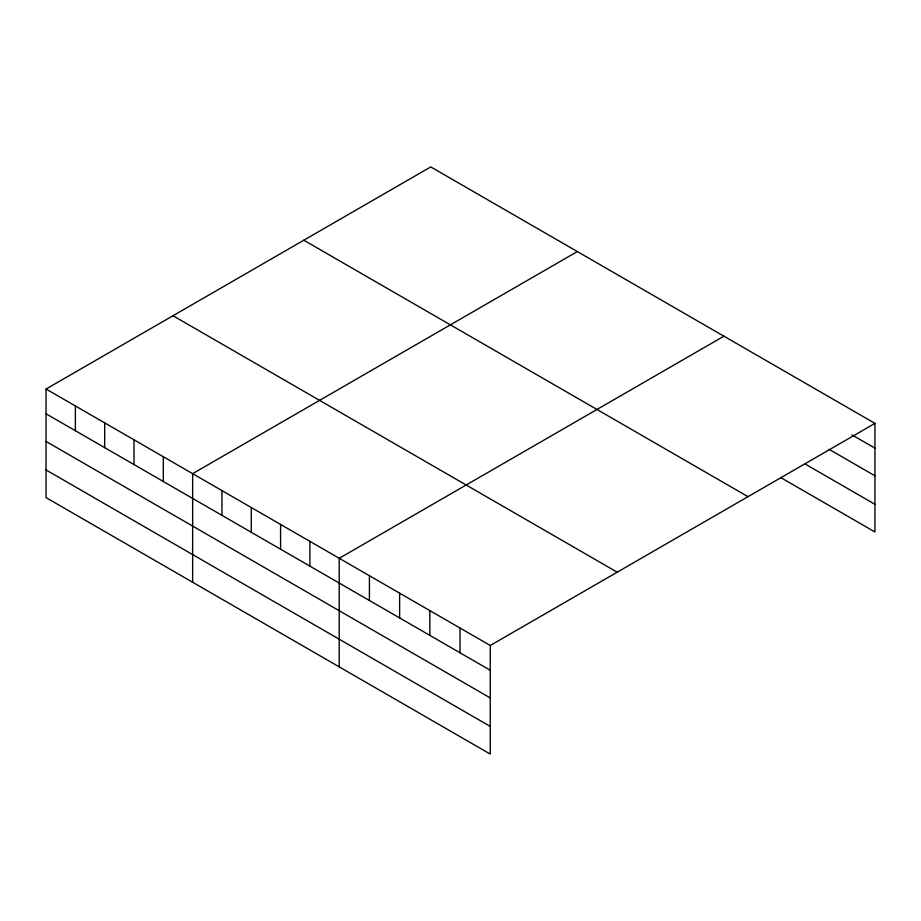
<?xml version="1.0" encoding="UTF-8"?>
<svg xmlns="http://www.w3.org/2000/svg" width="921" height="921" viewBox="0 0 921 921"><rect width="100%" height="100%" fill="white"/><g stroke="black" fill="none" stroke-linecap="round" stroke-linejoin="round"><path stroke-width="1.38" d="M46.05 389.03L490.248 645.483L490.248 754.069L46.05 497.616L46.05 389.03L430.752 166.931L874.95 423.384L874.95 531.97L780.709 477.562M577.34 251.56L192.639 473.659L192.639 582.245M723.918 336.188L339.216 558.299L339.216 666.873M490.248 645.483L874.95 423.384M851.994 434.885L874.95 448.136M829.038 449.298L874.95 475.8M804.873 463.85L874.95 504.305M303.803 240.22L748.002 496.672M172.998 315.742L617.197 572.194M46.05 413.794L490.248 670.246M46.05 441.447L490.248 697.911M46.05 469.952L490.248 726.404M460.04 628.053L460.04 652.805M429.842 610.611L429.842 635.363M399.633 593.17L399.633 617.922M369.425 575.729L369.425 600.492M309.905 541.364L309.905 566.127M280.583 524.44L280.583 549.192M251.272 507.517L251.272 532.269M221.949 490.594L221.949 515.346M163.316 456.735L163.316 481.499M134.006 439.812L134.006 464.564M104.683 422.889L104.683 447.641M75.372 405.954L75.372 430.717"/></g></svg>
